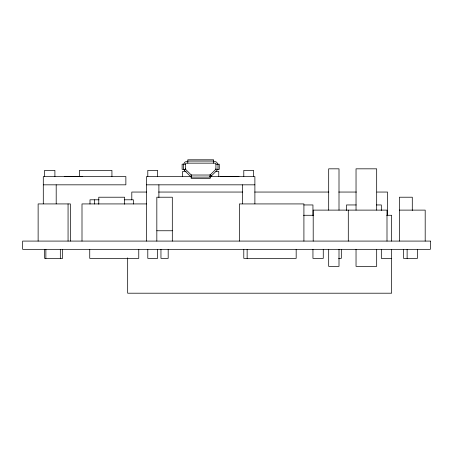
<?xml version="1.0" encoding="UTF-8"?>
<svg xmlns="http://www.w3.org/2000/svg" width="453" height="453" viewBox="0 0 453 453"><rect width="100%" height="100%" fill="white"/><g stroke="black" fill="none" stroke-linecap="round" stroke-linejoin="round"><path stroke-width="0.68" d="M183.952 169.162L184.677 170.617L189.875 175.815A2.582 2.582 0 0 0 191.704 176.568L146.506 176.568L146.506 241.081M209.875 176.562L211.517 175.815L216.715 170.617A2.582 2.582 0 0 0 217.44 169.162M187.797 161.064L213.601 161.064M187.887 161.602L186.506 161.602A2.582 2.582 0 0 0 183.924 164.184M213.505 161.602L214.886 161.602A2.582 2.582 0 0 1 217.468 164.184M185.47 164.184L182.117 164.184L182.117 169.343L185.47 169.343L185.47 164.184A1.031 1.031 0 0 1 186.506 163.154L214.886 163.154A1.031 1.031 0 0 1 215.922 164.184L215.922 169.343L219.275 169.343L219.275 164.184L215.922 164.184M186.109 171.41L182.633 171.41L182.633 176.568M215.979 171.41L218.759 171.41L218.759 176.568M64.247 176.494L82.746 176.494M220.107 176.494L238.958 176.494M209.688 176.568L254.886 176.568L254.886 203.81M191.149 177.112L210.243 177.112M43.295 184.83L125.866 184.83L125.866 176.568L43.295 176.568L43.295 203.81M146.506 184.83L254.886 184.83M146.636 192.049L131.8 192.049L131.8 199.835M158.641 192.049L242.706 192.049M254.711 192.049L328.884 192.049M338.776 192.049L356.432 192.049M376.919 192.049L387.513 192.049L387.513 215.407M99.088 199.796L89.994 199.796L89.994 204.014M124.258 199.796L133.346 199.796L133.346 204.014M146.506 203.924L81.999 203.924L81.999 241.081M303.884 204.954L312.944 204.954L312.944 215.277M356.239 204.954L346.488 204.954L346.488 210.458M376.449 204.954L381.324 204.954L381.324 210.458M399.387 210.113L425.191 210.113L425.191 241.081M303.521 215.277L313.391 215.277M386.709 215.277L391.647 215.277L391.647 241.081M156.829 230.758L172.31 230.758M338.572 258.369L341.324 258.369L341.324 249.337M391.647 258.369L381.324 258.369L381.324 249.337M417.451 249.337L417.451 258.369L403.515 258.369L403.515 249.337M412.287 210.492L412.287 197.214L399.387 197.214L399.387 241.081M407.128 249.337L407.128 258.369M391.647 249.337L391.647 293.204L127.672 293.204L127.672 257.825M386.998 241.081L386.998 210.113L313.199 210.113L313.199 241.081M376.681 210.113L376.681 168.827L356.035 168.827L356.035 210.113M376.681 249.337L376.681 266.37L356.035 266.37L356.035 249.337M348.295 210.113L348.295 241.081M339.003 210.113L339.003 168.827L328.685 168.827L328.685 210.113M339.003 249.337L339.003 266.37L328.685 266.37L328.685 249.337M323.266 249.337L323.266 258.369L312.944 258.369L312.944 249.337M303.912 241.081L303.912 203.924L239.399 203.924L239.399 241.081M296.171 249.337L296.171 258.369L243.788 258.369L243.788 249.337M253.595 176.568L253.595 170.379L243.788 170.379L243.788 176.568M247.145 249.337L247.145 258.369M242.497 184.83L242.497 203.81M218.006 164.184L218.006 169.343M213.601 163.154L213.601 159.796L187.797 159.796L187.797 163.154M183.386 164.184L183.386 169.343M172.31 241.081L172.31 197.214L156.829 197.214L156.829 241.081M168.182 249.337L168.182 258.369L160.957 258.369L160.957 249.337M158.895 184.83L158.895 197.485M157.604 176.568L157.604 170.379L147.797 170.379L147.797 176.568M157.604 249.337L157.604 258.369L147.797 258.369L147.797 249.337M138.765 249.337L138.765 258.369L89.739 258.369L89.739 249.337M124.575 204.201L124.575 197.214L98.771 197.214L98.771 204.201M111.931 176.568L111.931 170.379L79.417 170.379L79.417 176.568M94.643 199.796L94.643 204.014M70.385 241.081L70.385 203.924L38.131 203.924L38.131 241.081M68.063 203.924L68.063 241.081M62.644 249.337L62.644 258.369L44.581 258.369L44.581 249.337M60.323 249.337L60.323 258.369M56.195 184.83L56.195 203.81M54.904 176.568L54.904 170.379L44.581 170.379L44.581 176.568M45.872 249.337L45.872 258.369M215.922 168.793A1.031 1.031 0 0 1 215.617 169.524L210.419 174.716A1.031 1.031 0 0 1 209.688 175.022M185.47 168.793A1.031 1.031 0 0 0 185.775 169.524L190.973 174.716A1.031 1.031 0 0 0 191.704 175.022M184.677 170.617A2.582 2.582 0 0 1 184.014 169.462M211.517 175.815A2.582 2.582 0 0 1 210.356 176.483M210.243 175.022L191.149 175.022L191.149 178.374L210.243 178.374L210.243 175.022M430.35 241.081L22.65 241.081L22.65 249.337L430.35 249.337L430.35 241.081"/></g></svg>
